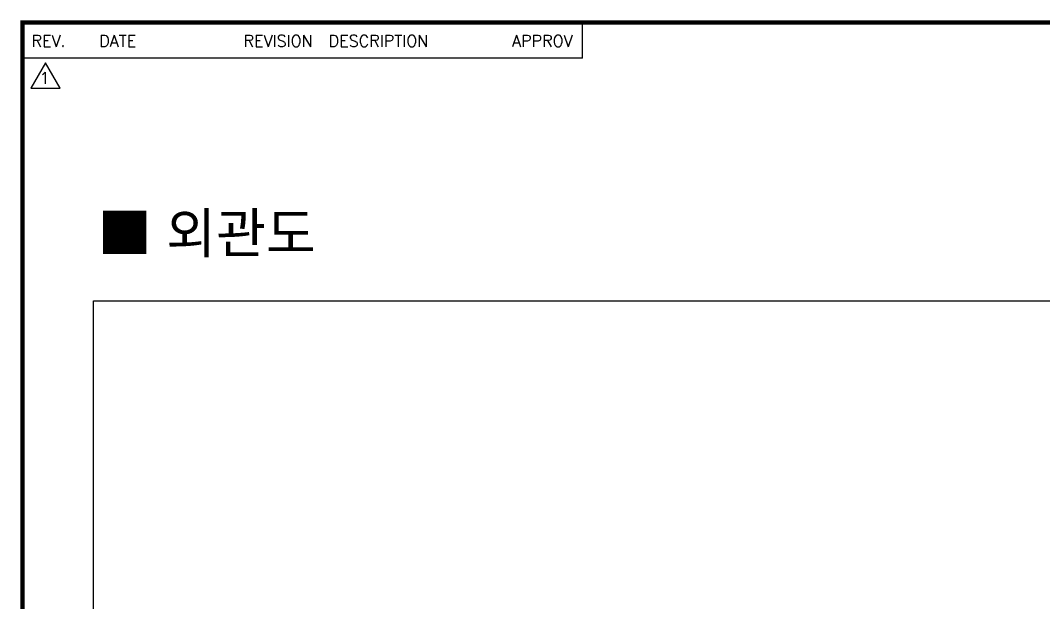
# Model space of a CAD drawing. Header units: millimetres. Extents: x 1618 to 2314, y 422 to 652.
# Drawn here: x 1617.9 to 1721, y 593.3 to 652 of the extents above; entities that cross this region are included whole.
import ezdxf
from ezdxf.enums import TextEntityAlignment as Align

# ---------------------------------------------------------------- set-up
doc = ezdxf.new("R2010")
doc.units = ezdxf.units.MM
doc.layers.add('SHEET', color=7, linetype='Continuous')
doc.styles.add('ROMANS', font='romans', dxfattribs={"width": 0.9})

msp = doc.modelspace()

# ---------------------------------------------------------------- linework, layer by layer
for q in [(1674.53, 651.78), (1618.14, 648.19)]:
    msp.add_line((1674.53, 648.19), q)
msp.add_lwpolyline([(1620.46, 647.72), (1618.99, 645.16), (1621.94, 645.16)], close=True)
at = {"color": 4}
msp.add_lwpolyline([(1625.27, 623.73), (1822.14, 623.73), (1822.14, 459.49), (1625.27, 459.49)], close=True, dxfattribs=at)
at = {"layer": 'SHEET', "const_width": 0.421}
msp.add_lwpolyline([(1618.14, 609.9), (1618.14, 422.63), (1948.59, 422.63), (1948.59, 609.9), (1948.59, 651.78), (1825.48, 651.78), (1618.14, 651.78)], close=True, dxfattribs=at)

# ---------------------------------------------------------------- texts
at = {"color": 0, "insert": (1636.68, 630.35), "char_height": 4, "width": 32.7166, "attachment_point": 5}
msp.add_mtext('{\\fDotum|b1|i0|c129|p50;■ 외관도}', dxfattribs=at)
at = {"layer": 'SHEET', "style": 'ROMANS'}
for s, height, p in [('REV.', 1.175, (1620.76, 649.93)), ('DATE', 1.175, (1627.73, 649.93)), ('REVISION  DESCRIPTION', 1.1755, (1649.7, 649.93)), ('APPROV', 1.175, (1670.49, 649.93)), ('1', 1.18, (1620.36, 646.18))]:
    msp.add_text(s, height=height, dxfattribs=at).set_placement(p, align=Align.MIDDLE)

doc.saveas('drawing.dxf')
